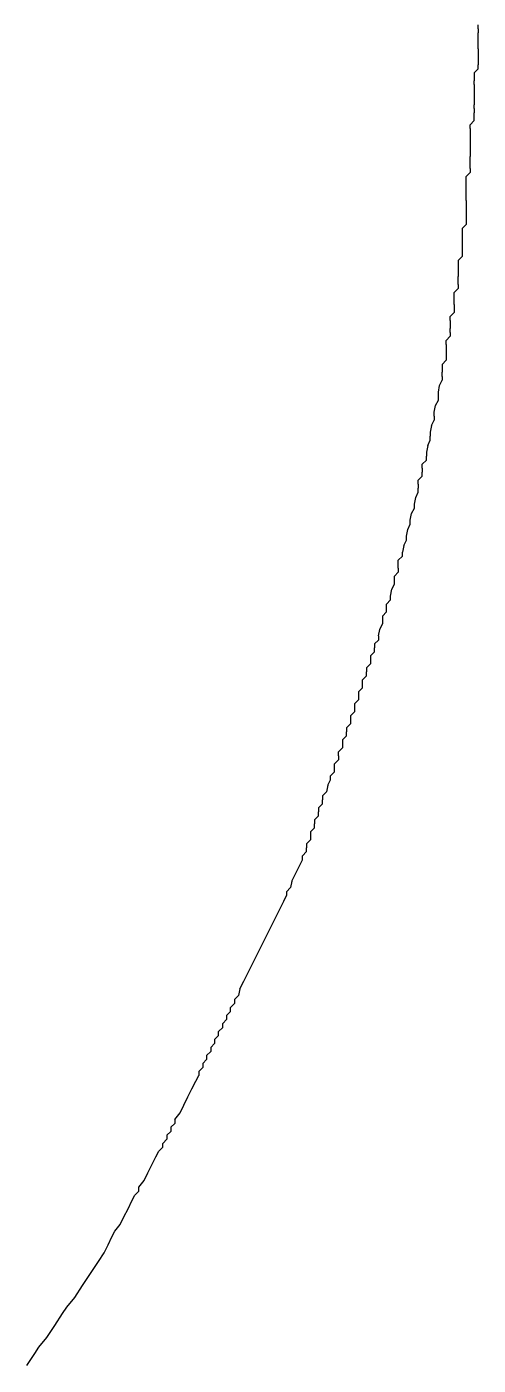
# Model space of a CAD drawing. Extents: x 0.5 to 4.01, y 0.5 to 4.16.
# Drawn here: x 3.633 to 4.01, y 1.898 to 3.015 of the extents above; entities that cross this region are included whole.
import ezdxf

# ---------------------------------------------------------------- set-up
doc = ezdxf.new("R2010")
doc.units = 0

msp = doc.modelspace()

# ---------------------------------------------------------------- linework, layer by layer
at = {"color": 1}
for p, q in [((4.01, 3.0133, -0.0533), (4.01, 3.0167, -0.0533)), ((4.01, 3.0133, -0.0533), (4.01, 3.01, -0.0534)), ((4.01, 3.0067, -0.0534), (4.01, 3.01, -0.0534)), ((4.01, 3.0033, -0.0533), (4.01, 3.0067, -0.0534)), ((4.01, 3, -0.0533), (4.01, 3.0033, -0.0533)), ((4.01, 2.9967, -0.0533), (4.01, 3, -0.0533)), ((4.01, 2.9967, -0.0533), (4.01, 2.9933, -0.0533)), ((4.01, 2.9933, -0.0533), (4.01, 2.99, -0.0533)), ((4.01, 2.99, -0.0533), (4.01, 2.9867, -0.0533)), ((4.01, 2.9867, -0.0533), (4.01, 2.9833, -0.0533)), ((4.01, 2.98, -0.0533), (4.01, 2.9833, -0.0533)), ((4.0067, 2.9767, -0.0533), (4.01, 2.98, -0.0533)), ((4.0067, 2.9767, -0.0533), (4.0067, 2.9733, -0.0533)), ((4.0067, 2.9733, -0.0533), (4.0067, 2.97, -0.0533)), ((4.0067, 2.9667, -0.0533), (4.0067, 2.97, -0.0533)), ((4.0067, 2.9667, -0.0533), (4.0067, 2.9633, -0.0533)), ((4.0067, 2.9633, -0.0533), (4.0067, 2.96, -0.0533)), ((4.0067, 2.96, -0.0533), (4.0067, 2.9567, -0.0533)), ((4.0067, 2.9567, -0.0533), (4.0067, 2.9533, -0.0533)), ((4.0067, 2.9533, -0.0533), (4.0067, 2.95, -0.0533)), ((4.0067, 2.9467, -0.0533), (4.0067, 2.95, -0.0533)), ((4.0067, 2.9467, -0.0533), (4.0067, 2.9433, -0.0533)), ((4.0067, 2.94, -0.0533), (4.0067, 2.9433, -0.0533)), ((4.0067, 2.9367, -0.0533), (4.0067, 2.94, -0.0533)), ((4.0033, 2.9333, -0.0533), (4.0067, 2.9367, -0.0533)), ((4.0033, 2.93, -0.0533), (4.0033, 2.9333, -0.0533)), ((4.0033, 2.93, -0.0533), (4.0033, 2.9267, -0.0533)), ((4.0033, 2.9267, -0.0533), (4.0033, 2.9233, -0.0533)), ((4.0033, 2.9233, -0.0533), (4.0033, 2.92, -0.0533)), ((4.0033, 2.92, -0.0533), (4.0033, 2.9167, -0.0533)), ((4.0033, 2.9167, -0.0533), (4.0033, 2.9133, -0.0533)), ((4.0033, 2.9133, -0.0533), (4.0033, 2.91, -0.0533)), ((4.0033, 2.91, -0.0533), (4.0033, 2.9067, -0.0533)), ((4.0033, 2.9033, -0.0533), (4.0033, 2.9067, -0.0533)), ((4, 2.89, -0.0533), (4.0033, 2.8933, -0.0533)), ((4.0033, 2.9, -0.0533), (4.0033, 2.9033, -0.0533)), ((4.0033, 2.8967, -0.0533), (4.0033, 2.9, -0.0533)), ((4.0033, 2.8967, -0.0533), (4.0033, 2.8933, -0.0533)), ((4, 2.8867, -0.0533), (4, 2.89, -0.0533)), ((4, 2.8833, -0.0533), (4, 2.8867, -0.0533)), ((4, 2.88, -0.0533), (4, 2.8833, -0.0533)), ((4, 2.8767, -0.0533), (4, 2.88, -0.0533)), ((4, 2.8733, -0.0533), (4, 2.8767, -0.0533)), ((4, 2.87, -0.0533), (4, 2.8733, -0.0533)), ((4, 2.87, -0.0533), (4, 2.8667, -0.0533)), ((4, 2.8667, -0.0533), (4, 2.8633, -0.0533)), ((4, 2.8633, -0.0533), (4, 2.86, -0.0533)), ((4, 2.86, -0.0533), (4, 2.8567, -0.0533)), ((3.9967, 2.8467, -0.0533), (4, 2.85, -0.0533)), ((4, 2.8567, -0.0533), (4, 2.8533, -0.0533)), ((4, 2.8533, -0.0533), (4, 2.85, -0.0533)), ((3.9967, 2.8467, -0.0533), (3.9967, 2.8433, -0.0533)), ((3.9967, 2.8433, -0.0533), (3.9967, 2.84, -0.0533)), ((3.9967, 2.84, -0.0533), (3.9967, 2.8367, -0.0534)), ((3.9967, 2.8367, -0.0534), (3.9967, 2.8333, -0.0534)), ((3.9967, 2.8333, -0.0534), (3.9967, 2.83, -0.0533)), ((3.9967, 2.83, -0.0533), (3.9967, 2.8267, -0.0533)), ((3.9967, 2.8267, -0.0533), (3.9967, 2.8233, -0.0533)), ((3.9933, 2.82, -0.0533), (3.9967, 2.8233, -0.0533)), ((3.9933, 2.82, -0.0533), (3.9933, 2.8167, -0.0533)), ((3.9933, 2.8167, -0.0533), (3.9933, 2.8133, -0.0533)), ((3.9933, 2.8133, -0.0533), (3.9933, 2.81, -0.0533)), ((3.9933, 2.81, -0.0533), (3.9933, 2.8067, -0.0534)), ((3.9933, 2.8033, -0.0533), (3.9933, 2.8067, -0.0534)), ((3.9933, 2.8, -0.0533), (3.9933, 2.8033, -0.0533)), ((3.99, 2.7933, -0.0527), (3.9933, 2.7967, -0.0527)), ((3.99, 2.79, -0.0533), (3.99, 2.7933, -0.0527)), ((3.9933, 2.8, -0.0533), (3.9933, 2.7967, -0.0527)), ((3.99, 2.7867, -0.0534), (3.99, 2.79, -0.0533)), ((3.99, 2.7833, -0.0534), (3.99, 2.7867, -0.0534)), ((3.99, 2.7833, -0.0534), (3.99, 2.78, -0.0533)), ((3.9867, 2.7733, -0.0527), (3.99, 2.7767, -0.0527)), ((3.9867, 2.77, -0.0533), (3.9867, 2.7733, -0.0527)), ((3.9867, 2.77, -0.0533), (3.9867, 2.7667, -0.0534)), ((3.99, 2.78, -0.0533), (3.99, 2.7767, -0.0527)), ((3.9867, 2.7667, -0.0534), (3.9867, 2.7633, -0.0534)), ((3.9867, 2.76, -0.0533), (3.9867, 2.7633, -0.0534)), ((3.9867, 2.76, -0.0533), (3.9867, 2.7567, -0.0527)), ((3.9833, 2.7533, -0.0527), (3.9867, 2.7567, -0.0527)), ((3.9833, 2.75, -0.0533), (3.9833, 2.7533, -0.0527)), ((3.9833, 2.75, -0.0533), (3.9833, 2.7467, -0.0534)), ((3.98, 2.7333, -0.0527), (3.9833, 2.7367, -0.0527)), ((3.9833, 2.7467, -0.0534), (3.9833, 2.7433, -0.0534)), ((3.9833, 2.7433, -0.0534), (3.9833, 2.74, -0.0533)), ((3.9833, 2.74, -0.0533), (3.9833, 2.7367, -0.0527)), ((3.98, 2.7333, -0.0527), (3.98, 2.73, -0.0533)), ((3.98, 2.73, -0.0533), (3.98, 2.7267, -0.0534)), ((3.98, 2.7233, -0.0534), (3.98, 2.7267, -0.0534)), ((3.9767, 2.71, -0.0534), (3.9778, 2.7156, -0.0521)), ((3.9778, 2.7156, -0.0521), (3.98, 2.72, -0.0527)), ((3.98, 2.7233, -0.0534), (3.98, 2.72, -0.0527)), ((3.9744, 2.6989, -0.0521), (3.9767, 2.7033, -0.0527)), ((3.9767, 2.7067, -0.0534), (3.9767, 2.71, -0.0534)), ((3.9767, 2.7033, -0.0527), (3.9767, 2.7067, -0.0534)), ((3.9733, 2.6933, -0.0534), (3.9744, 2.6989, -0.0521)), ((3.9733, 2.69, -0.0534), (3.9733, 2.6933, -0.0534)), ((3.9711, 2.6822, -0.0521), (3.97, 2.6767, -0.0534)), ((3.9711, 2.6822, -0.0521), (3.9733, 2.6867, -0.0527)), ((3.9733, 2.69, -0.0534), (3.9733, 2.6867, -0.0527)), ((3.9678, 2.6656, -0.0521), (3.97, 2.67, -0.0527)), ((3.97, 2.6767, -0.0534), (3.97, 2.6733, -0.0534)), ((3.97, 2.67, -0.0527), (3.97, 2.6733, -0.0534)), ((3.9678, 2.6656, -0.0521), (3.9667, 2.66, -0.0537)), ((3.9667, 2.66, -0.0537), (3.9667, 2.6567, -0.0534)), ((3.9633, 2.65, -0.0527), (3.9667, 2.6533, -0.0527)), ((3.9633, 2.6467, -0.0537), (3.9633, 2.65, -0.0527)), ((3.9667, 2.6533, -0.0527), (3.9667, 2.6567, -0.0534)), ((3.96, 2.6367, -0.0527), (3.9633, 2.64, -0.0527)), ((3.96, 2.6333, -0.0534), (3.96, 2.6367, -0.0527)), ((3.9633, 2.6467, -0.0537), (3.9633, 2.6433, -0.0537)), ((3.9633, 2.64, -0.0527), (3.9633, 2.6433, -0.0537)), ((3.9578, 2.6222, -0.0521), (3.96, 2.6267, -0.0527)), ((3.96, 2.6333, -0.0534), (3.96, 2.63, -0.0537)), ((3.96, 2.6267, -0.0527), (3.96, 2.63, -0.0537)), ((3.9567, 2.6167, -0.0537), (3.9578, 2.6222, -0.0521)), ((3.9567, 2.6133, -0.0527), (3.9567, 2.6167, -0.0537)), ((3.9533, 2.6033, -0.0537), (3.9544, 2.6089, -0.0521)), ((3.9533, 2.6, -0.0527), (3.9533, 2.6033, -0.0537)), ((3.9544, 2.6089, -0.0521), (3.9567, 2.6133, -0.0527)), ((3.95, 2.59, -0.0537), (3.9511, 2.5956, -0.0521)), ((3.9511, 2.5956, -0.0521), (3.9533, 2.6, -0.0527)), ((3.9478, 2.5822, -0.0521), (3.9467, 2.5767, -0.0537)), ((3.9478, 2.5822, -0.0521), (3.95, 2.5867, -0.0527)), ((3.95, 2.5867, -0.0527), (3.95, 2.59, -0.0537)), ((3.9433, 2.57, -0.0527), (3.9467, 2.5733, -0.0527)), ((3.9433, 2.5667, -0.0537), (3.9433, 2.57, -0.0527)), ((3.9467, 2.5733, -0.0527), (3.9467, 2.5767, -0.0537)), ((3.94, 2.5567, -0.0527), (3.9433, 2.56, -0.0527)), ((3.9433, 2.5633, -0.0537), (3.9433, 2.5667, -0.0537)), ((3.9433, 2.5633, -0.0537), (3.9433, 2.56, -0.0527)), ((3.9378, 2.5456, -0.0521), (3.94, 2.55, -0.0527)), ((3.94, 2.5533, -0.0537), (3.94, 2.5567, -0.0527)), ((3.94, 2.55, -0.0527), (3.94, 2.5533, -0.0537)), ((3.9333, 2.5333, -0.0527), (3.9367, 2.5367, -0.0527)), ((3.9367, 2.54, -0.0537), (3.9378, 2.5456, -0.0521)), ((3.9367, 2.5367, -0.0527), (3.9367, 2.54, -0.0537)), ((3.93, 2.5233, -0.0527), (3.9333, 2.5267, -0.0527)), ((3.9333, 2.53, -0.0539), (3.9333, 2.5333, -0.0527)), ((3.9333, 2.5267, -0.0527), (3.9333, 2.53, -0.0539)), ((3.9278, 2.5122, -0.0521), (3.93, 2.5167, -0.0527)), ((3.93, 2.5233, -0.0527), (3.93, 2.52, -0.0537)), ((3.93, 2.52, -0.0537), (3.93, 2.5167, -0.0527)), ((3.9233, 2.5, -0.0527), (3.9267, 2.5033, -0.0527)), ((3.9267, 2.5067, -0.0537), (3.9278, 2.5122, -0.0521)), ((3.9267, 2.5067, -0.0537), (3.9267, 2.5033, -0.0527)), ((3.92, 2.49, -0.0527), (3.9233, 2.4933, -0.0527)), ((3.9233, 2.5, -0.0527), (3.9233, 2.4967, -0.0539)), ((3.9233, 2.4933, -0.0527), (3.9233, 2.4967, -0.0539)), ((3.9167, 2.48, -0.0527), (3.92, 2.4833, -0.0527)), ((3.9167, 2.48, -0.0527), (3.9167, 2.4767, -0.0539)), ((3.92, 2.49, -0.0527), (3.92, 2.4867, -0.0539)), ((3.92, 2.4867, -0.0539), (3.92, 2.4833, -0.0527)), ((3.9133, 2.47, -0.0527), (3.9167, 2.4733, -0.0527)), ((3.9133, 2.4667, -0.0539), (3.9133, 2.47, -0.0527)), ((3.9167, 2.4733, -0.0527), (3.9167, 2.4767, -0.0539)), ((3.91, 2.46, -0.0527), (3.9133, 2.4633, -0.0527)), ((3.91, 2.46, -0.0527), (3.91, 2.4567, -0.0539)), ((3.9133, 2.4633, -0.0527), (3.9133, 2.4667, -0.0539)), ((3.9067, 2.45, -0.0527), (3.91, 2.4533, -0.0527)), ((3.9067, 2.45, -0.0527), (3.9067, 2.4467, -0.0539)), ((3.9067, 2.4467, -0.0539), (3.9067, 2.4433, -0.0527)), ((3.91, 2.4567, -0.0539), (3.91, 2.4533, -0.0527)), ((3.9033, 2.44, -0.0527), (3.9067, 2.4433, -0.0527)), ((3.9033, 2.44, -0.0527), (3.9033, 2.4367, -0.0539)), ((3.9033, 2.4367, -0.0539), (3.9033, 2.4333, -0.0527)), ((3.9, 2.43, -0.0527), (3.9033, 2.4333, -0.0527)), ((3.9, 2.43, -0.0527), (3.9, 2.4267, -0.0539)), ((3.9, 2.4233, -0.0527), (3.9, 2.4267, -0.0539)), ((3.8933, 2.41, -0.0527), (3.8967, 2.4133, -0.0527)), ((3.8967, 2.42, -0.0527), (3.9, 2.4233, -0.0527)), ((3.8967, 2.42, -0.0527), (3.8967, 2.4167, -0.0539)), ((3.8967, 2.4167, -0.0539), (3.8967, 2.4133, -0.0527)), ((3.89, 2.4, -0.0527), (3.8933, 2.4033, -0.0527)), ((3.8933, 2.4067, -0.0539), (3.8933, 2.41, -0.0527)), ((3.8933, 2.4067, -0.0539), (3.8933, 2.4033, -0.0527)), ((3.8867, 2.39, -0.0527), (3.89, 2.3933, -0.0527)), ((3.89, 2.3967, -0.0539), (3.89, 2.4, -0.0527)), ((3.89, 2.3933, -0.0527), (3.89, 2.3967, -0.0539)), ((3.8844, 2.3822, -0.0527), (3.8833, 2.3767, -0.0527)), ((3.8844, 2.3822, -0.0527), (3.8867, 2.3867, -0.0537)), ((3.8867, 2.3867, -0.0537), (3.8867, 2.39, -0.0527)), ((3.88, 2.3733, -0.0527), (3.8833, 2.3767, -0.0527)), ((3.88, 2.3733, -0.0527), (3.88, 2.37, -0.0539)), ((3.88, 2.3667, -0.0527), (3.88, 2.37, -0.0539)), ((3.8733, 2.3533, -0.0527), (3.8767, 2.3567, -0.0527)), ((3.8767, 2.3633, -0.0527), (3.88, 2.3667, -0.0527)), ((3.8767, 2.3633, -0.0527), (3.8767, 2.36, -0.0539)), ((3.8767, 2.3567, -0.0527), (3.8767, 2.36, -0.0539)), ((3.87, 2.3433, -0.0527), (3.8733, 2.3467, -0.0527)), ((3.8733, 2.3533, -0.0527), (3.8733, 2.35, -0.0539)), ((3.8733, 2.3467, -0.0527), (3.8733, 2.35, -0.0539)), ((3.8667, 2.3333, -0.0527), (3.87, 2.3367, -0.0527)), ((3.87, 2.3433, -0.0527), (3.87, 2.34, -0.0539)), ((3.87, 2.34, -0.0539), (3.87, 2.3367, -0.0527)), ((3.8633, 2.3233, -0.0527), (3.8667, 2.3267, -0.0527)), ((3.8633, 2.32, -0.0537), (3.8633, 2.3233, -0.0527)), ((3.8667, 2.3333, -0.0527), (3.8667, 2.33, -0.0539)), ((3.8667, 2.3267, -0.0527), (3.8667, 2.33, -0.0539)), ((3.8577, 2.3087, -0.0528), (3.861, 2.3153, -0.0528)), ((3.861, 2.3153, -0.0528), (3.8633, 2.32, -0.0537)), ((3.8544, 2.3022, -0.0529), (3.8533, 2.2967, -0.0537)), ((3.8544, 2.3022, -0.0529), (3.8577, 2.3087, -0.0528)), ((3.8477, 2.2853, -0.053), (3.85, 2.29, -0.0537)), ((3.85, 2.2933, -0.0537), (3.8533, 2.2967, -0.0537)), ((3.85, 2.2933, -0.0537), (3.85, 2.29, -0.0537)), ((3.841, 2.272, -0.0528), (3.8443, 2.2787, -0.0528)), ((3.8443, 2.2787, -0.0528), (3.8477, 2.2853, -0.053)), ((3.8377, 2.2653, -0.0528), (3.841, 2.272, -0.0528)), ((3.831, 2.252, -0.0528), (3.8343, 2.2587, -0.0528)), ((3.8343, 2.2587, -0.0528), (3.8377, 2.2653, -0.0528)), ((3.8243, 2.2387, -0.0528), (3.8277, 2.2453, -0.0528)), ((3.8277, 2.2453, -0.0528), (3.831, 2.252, -0.0528)), ((3.821, 2.232, -0.0528), (3.8243, 2.2387, -0.0528)), ((3.8143, 2.2187, -0.0528), (3.8177, 2.2253, -0.0528)), ((3.8177, 2.2253, -0.0528), (3.821, 2.232, -0.0528)), ((3.8111, 2.2122, -0.0529), (3.81, 2.2067, -0.0537)), ((3.8111, 2.2122, -0.0529), (3.8143, 2.2187, -0.0528)), ((3.8067, 2.2033, -0.0537), (3.81, 2.2067, -0.0537)), ((3.8067, 2.2033, -0.0537), (3.8067, 2.2, -0.0537)), ((3.8, 2.19, -0.0537), (3.8033, 2.1933, -0.0537)), ((3.8, 2.19, -0.0537), (3.8, 2.1867, -0.0537)), ((3.8033, 2.1967, -0.0537), (3.8067, 2.2, -0.0537)), ((3.8033, 2.1933, -0.0537), (3.8033, 2.1967, -0.0537)), ((3.7933, 2.1767, -0.0537), (3.7967, 2.18, -0.0537)), ((3.7967, 2.1833, -0.0537), (3.8, 2.1867, -0.0537)), ((3.7967, 2.18, -0.0537), (3.7967, 2.1833, -0.0537)), ((3.7867, 2.1633, -0.0537), (3.79, 2.1667, -0.0537)), ((3.79, 2.17, -0.0537), (3.7933, 2.1733, -0.0537)), ((3.79, 2.17, -0.0537), (3.79, 2.1667, -0.0537)), ((3.7933, 2.1733, -0.0537), (3.7933, 2.1767, -0.0537)), ((3.7833, 2.1567, -0.0537), (3.7867, 2.16, -0.0537)), ((3.7833, 2.1567, -0.0537), (3.7833, 2.1533, -0.0537)), ((3.7867, 2.1633, -0.0537), (3.7867, 2.16, -0.0537)), ((3.7767, 2.1433, -0.0537), (3.78, 2.1467, -0.0537)), ((3.78, 2.15, -0.0537), (3.7833, 2.1533, -0.0537)), ((3.78, 2.15, -0.0537), (3.78, 2.1467, -0.0537)), ((3.771, 2.1287, -0.0528), (3.7743, 2.1353, -0.053)), ((3.7743, 2.1353, -0.053), (3.7767, 2.14, -0.0537)), ((3.7767, 2.1433, -0.0537), (3.7767, 2.14, -0.0537)), ((3.7643, 2.1153, -0.0528), (3.7677, 2.122, -0.0528)), ((3.7677, 2.122, -0.0528), (3.771, 2.1287, -0.0528)), ((3.7611, 2.1089, -0.0529), (3.7643, 2.1153, -0.0528)), ((3.7533, 2.0967, -0.0537), (3.7567, 2.1, -0.0537)), ((3.7567, 2.1033, -0.0537), (3.7611, 2.1089, -0.0529)), ((3.7567, 2.1033, -0.0537), (3.7567, 2.1, -0.0537)), ((3.75, 2.09, -0.0537), (3.7533, 2.0933, -0.0537)), ((3.75, 2.09, -0.0537), (3.75, 2.0867, -0.0537)), ((3.7533, 2.0967, -0.0537), (3.7533, 2.0933, -0.0537)), ((3.7433, 2.0767, -0.0537), (3.7467, 2.08, -0.0537)), ((3.7467, 2.0833, -0.0537), (3.75, 2.0867, -0.0537)), ((3.7467, 2.08, -0.0537), (3.7467, 2.0833, -0.0537)), ((3.7377, 2.0653, -0.0528), (3.741, 2.072, -0.053)), ((3.741, 2.072, -0.053), (3.7433, 2.0767, -0.0537)), ((3.7311, 2.0522, -0.0529), (3.7343, 2.0587, -0.0528)), ((3.7343, 2.0587, -0.0528), (3.7377, 2.0653, -0.0528)), ((3.7267, 2.0467, -0.0537), (3.7311, 2.0522, -0.0529)), ((3.7267, 2.0433, -0.0537), (3.7267, 2.0467, -0.0537)), ((3.7177, 2.0287, -0.0528), (3.721, 2.0353, -0.053)), ((3.721, 2.0353, -0.053), (3.7233, 2.04, -0.0537)), ((3.7233, 2.04, -0.0537), (3.7267, 2.0433, -0.0537)), ((3.7111, 2.0156, -0.0529), (3.7143, 2.022, -0.0528)), ((3.7143, 2.022, -0.0528), (3.7177, 2.0287, -0.0528)), ((3.7067, 2.01, -0.0537), (3.7111, 2.0156, -0.0529)), ((3.701, 1.9987, -0.0528), (3.7043, 2.0053, -0.053)), ((3.7043, 2.0053, -0.053), (3.7067, 2.01, -0.0537)), ((3.6931, 1.9846, -0.0527), (3.6977, 1.992, -0.0528)), ((3.6977, 1.992, -0.0528), (3.701, 1.9987, -0.0528)), ((3.6865, 1.9746, -0.0527), (3.6931, 1.9846, -0.0527)), ((3.6798, 1.9646, -0.0527), (3.6865, 1.9746, -0.0527)), ((3.6667, 1.9467, -0.0537), (3.6732, 1.9547, -0.0526)), ((3.6732, 1.9547, -0.0526), (3.6798, 1.9646, -0.0527)), ((3.6631, 1.9412, -0.0527), (3.6667, 1.9467, -0.0537)), ((3.6565, 1.9312, -0.0527), (3.6631, 1.9412, -0.0527)), ((3.6433, 1.9133, -0.0537), (3.6498, 1.9213, -0.0526)), ((3.6498, 1.9213, -0.0526), (3.6565, 1.9312, -0.0527)), ((3.6398, 1.9079, -0.0527), (3.6433, 1.9133, -0.0537)), ((3.6332, 1.898, -0.0526), (3.6398, 1.9079, -0.0527))]:
    msp.add_line(p, q, dxfattribs=at)

doc.saveas('drawing.dxf')
